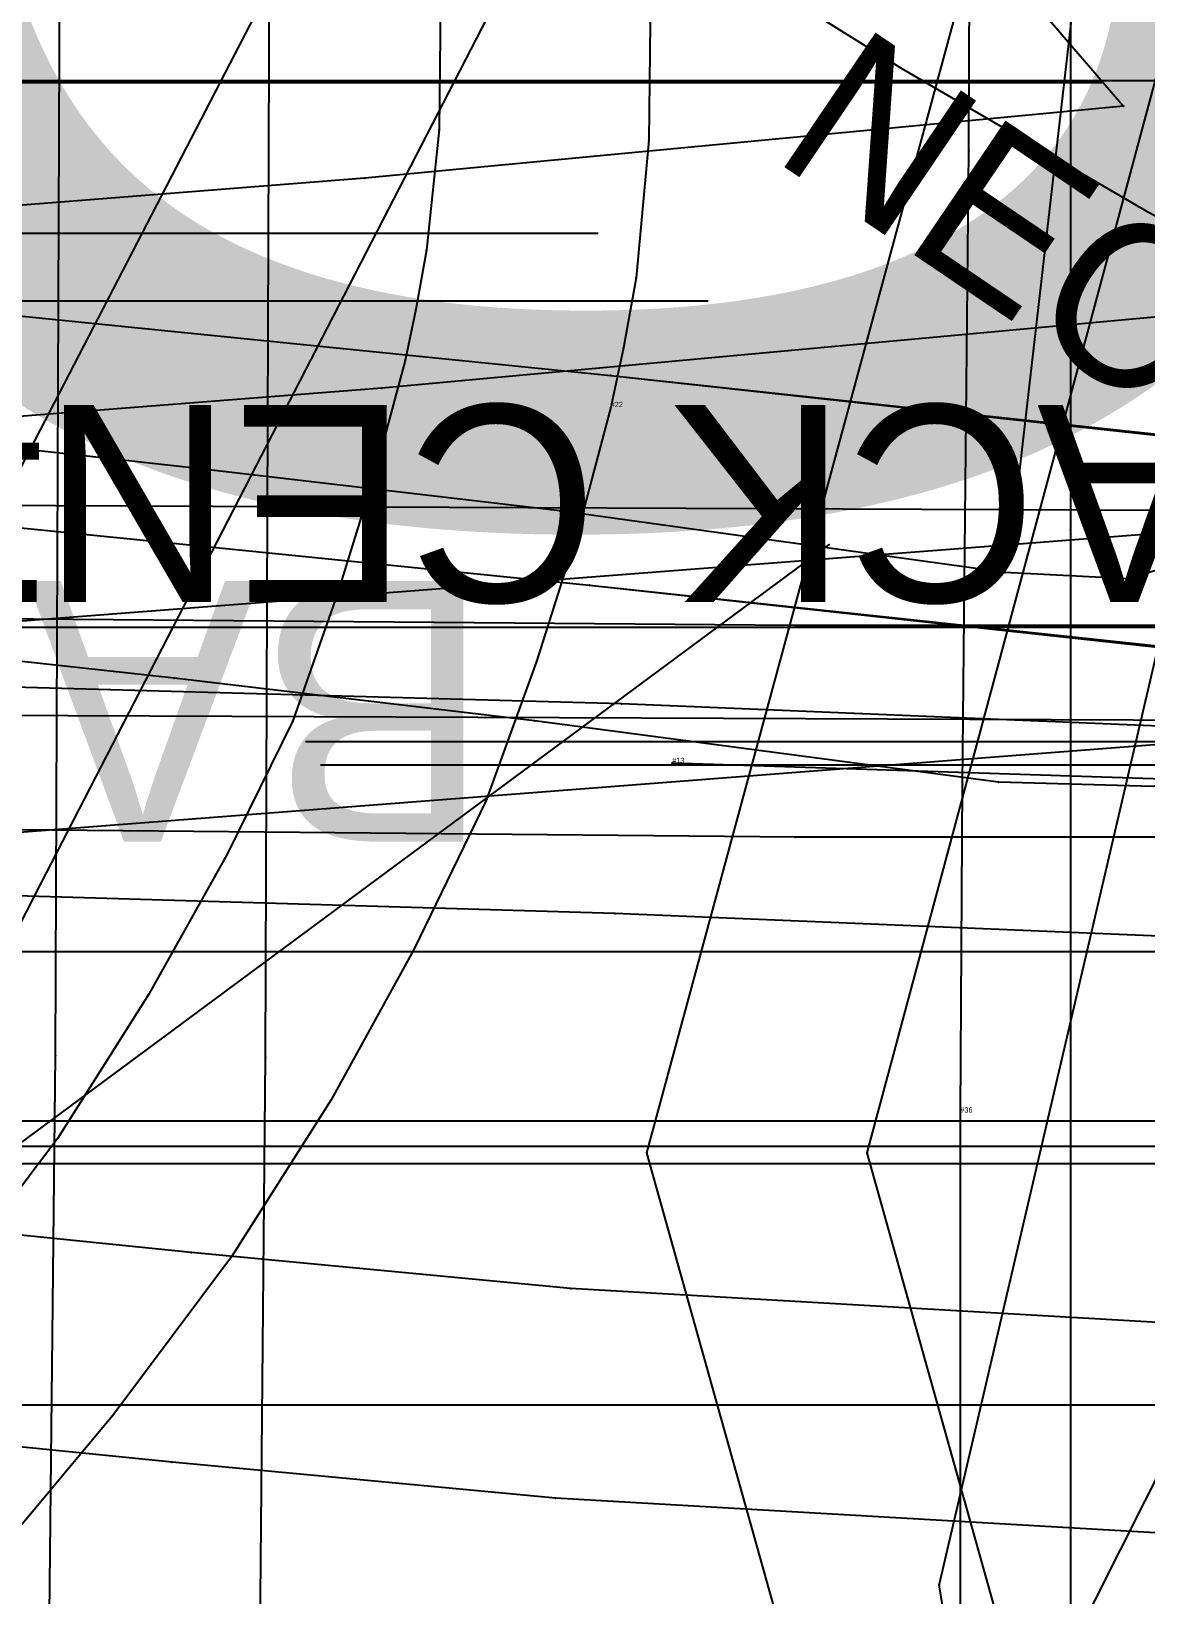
# Model space of a CAD drawing. Header units: metres. Extents: x -978 to 4188, y -881 to 1095.
# Drawn here: x 20.4 to 73, y 58.5 to 132.3 of the extents above; entities that cross this region are included whole.
import ezdxf

# ---------------------------------------------------------------- set-up
doc = ezdxf.new("R2010")
doc.units = ezdxf.units.M

# ---------------------------------------------------------------- blocks, each defined once
blk = doc.blocks.new('SHOULDER BK 1P')
at = {"layer": '1'}
blk.add_lwpolyline([(10.4, 160.25), (11.1, 224.75), (11.3, 276.15), (11.4, 296.95), (11.4, 374.85), (11.4, 374.85), (21.4, 375.55), (33.8, 376.35), (48.7, 377.65), (69.6, 379.45), (90.8, 381.35), (113.5, 384.05), (137.5, 386.85), (147.4, 355.25), (160.8, 314.85), (171.3, 282.55), (178.5, 260.25), (183.2, 245.15), (193.4, 209.65), (187.2, 207.65), (180.2, 205.05), (172.8, 201.95), (166.5, 198.95)], dxfattribs=at)
at = {"layer": '14'}
blk.add_lwpolyline([(21, 21.45), (20.4, 85.95), (20.4, 123.05), (20.4, 160.15), (21, 224.65), (21.2, 276.15), (21.4, 296.95), (21.4, 365.55)], dxfattribs=at)
at = {"layer": '3'}
for p in [(11.1, 224.75), (21, 224.65)]:
    blk.add_point(p, dxfattribs=at)
at = {"layer": '84'}
blk.add_lwpolyline([(10.4, 160.25), (11.1, 224.75), (11.3, 276.15), (11.4, 296.95), (11.4, 374.85), (11.4, 374.85), (21.4, 375.55), (33.8, 376.35), (48.7, 377.65), (69.6, 379.45), (90.8, 381.35), (113.5, 384.05), (137.5, 386.85), (147.4, 355.25), (160.8, 314.85), (171.3, 282.55), (178.5, 260.25), (183.2, 245.15), (193.4, 209.65), (187.2, 207.65), (180.2, 205.05), (172.8, 201.95), (166.5, 198.95)], dxfattribs=at)
at = {"layer": '87'}
blk.add_lwpolyline([(21, 21.45), (20.4, 85.95), (20.4, 123.05), (20.4, 160.15), (21, 224.65), (21.2, 276.15), (21.4, 296.95), (21.4, 365.55)], dxfattribs=at)
blk = doc.blocks.new('BACK 2P')
at = {"layer": '1'}
blk.add_lwpolyline([(264.6, 211.15), (267.7, 159.85), (271.5, 95.55), (273.6, 58.35), (274.1, 48.85), (254.3, 47.65), (241.3, 47.35), (215.9, 47.15), (163.6, 47.15), (78.4, 47.95), (-29.4, 49.15)], dxfattribs=at)
at = {"layer": '14'}
blk.add_lwpolyline([(254.7, 210.85), (257.8, 159.25), (261.6, 95.05), (263.7, 57.85), (253.9, 57.55), (241.2, 57.25), (215.9, 57.15), (163.6, 57.15), (78.4, 57.85), (-29.3, 59.05)], dxfattribs=at)
at = {"layer": '3'}
for p in [(163.6, 57.15), (163.6, 47.15)]:
    blk.add_point(p, dxfattribs=at)
at = {"layer": '84'}
blk.add_lwpolyline([(264.6, 211.15), (267.7, 159.85), (271.5, 95.55), (273.6, 58.35), (274.1, 48.85), (254.3, 47.65), (241.3, 47.35), (215.9, 47.15), (163.6, 47.15), (78.4, 47.95), (-29.4, 49.15)], dxfattribs=at)
at = {"layer": '87'}
blk.add_lwpolyline([(254.7, 210.85), (257.8, 159.25), (261.6, 95.05), (263.7, 57.85), (253.9, 57.55), (241.2, 57.25), (215.9, 57.15), (163.6, 57.15), (78.4, 57.85), (-29.3, 59.05)], dxfattribs=at)
at = {"layer": '15'}
blk.add_text('BACK CENTER', height=12.30909, rotation=180, dxfattribs=at).set_placement((149.3, 59.25))
blk = doc.blocks.new('BTTM BK 2P')
at = {"layer": '1'}
blk.add_lwpolyline([(220.6, 49.65), (210.6, 49.65), (165, 50.05), (68.3, 50.45), (-14.6, 50.25), (-55.9, 50.65), (-55.9, 60.65), (-55.9, 106.85), (-56.6, 169.35), (-58.3, 266.95), (-60.2, 333.45), (-61.7, 366.95), (-21.6, 366.95), (77.6, 366.85), (186.5, 366.55), (216.3, 366.35), (217.8, 305.55), (218.5, 276.75), (219.3, 241.95), (219.5, 237.25), (220.4, 169.25), (220.6, 106.45), (220.6, 59.35), (220.6, 49.65)], close=True, dxfattribs=at)
at = {"layer": '14'}
blk.add_lwpolyline([(210.6, 59.65), (165, 59.95), (68.3, 60.35), (-14.6, 60.15), (-15.9, 60.65), (-15.9, 107.05), (-16.7, 169.85), (-18.4, 267.75), (-20.3, 334.85), (-21.2, 356.95), (77.6, 356.95), (186.5, 356.65), (206.6, 356.55), (207.9, 305.35), (208.6, 276.55), (209.4, 241.95), (209.6, 236.95), (210.5, 169.15), (210.6, 106.45), (210.6, 59.65)], dxfattribs=at)
at = {"layer": '84'}
blk.add_lwpolyline([(220.6, 49.65), (210.6, 49.65), (165, 50.05), (68.3, 50.45), (-14.6, 50.25), (-55.9, 50.65), (-55.9, 60.65), (-55.9, 106.85), (-56.6, 169.35), (-58.3, 266.95), (-60.2, 333.45), (-61.7, 366.95), (-21.6, 366.95), (77.6, 366.85), (186.5, 366.55), (216.3, 366.35), (217.8, 305.55), (218.5, 276.75), (219.3, 241.95), (219.5, 237.25), (220.4, 169.25), (220.6, 106.45), (220.6, 59.35), (220.6, 49.65)], close=True, dxfattribs=at)
at = {"layer": '87'}
blk.add_lwpolyline([(210.6, 59.65), (165, 59.95), (68.3, 60.35), (-14.6, 60.15), (-15.9, 60.65), (-15.9, 107.05), (-16.7, 169.85), (-18.4, 267.75), (-20.3, 334.85), (-21.2, 356.95), (77.6, 356.95), (186.5, 356.65), (206.6, 356.55), (207.9, 305.35), (208.6, 276.55), (209.4, 241.95), (209.6, 236.95), (210.5, 169.15), (210.6, 106.45), (210.6, 59.65)], dxfattribs=at)
at = {"layer": '15'}
blk.add_text('BACK CENTER', height=9.29091, rotation=180, dxfattribs=at).set_placement((146.1, 65.05))
blk = doc.blocks.new('SHOULDER FRONT 2P')
at = {"layer": '1'}
blk.add_lwpolyline([(12.9, 76.95), (35.4, 120.85), (65.8, 179.55), (65.8, 179.55), (72.6, 174.55), (80.2, 169.45), (89.9, 163.45), (101.2, 156.85), (112.2, 150.95), (121.6, 146.45), (129.1, 142.95), (135.4, 139.55), (117.9, 108.15), (93.4, 59.25)], dxfattribs=at)
at = {"layer": '14'}
blk.add_lwpolyline([(69.2, 164.85), (74.9, 161.05), (84.8, 154.85), (96.3, 148.15), (107.7, 142.05), (117.3, 137.45), (121.8, 135.55), (109.3, 113.05), (84.5, 63.75), (67.5, 29.85), (62, 19.15), (57.4, 10.15), (48.2, -5.15), (44.4, -11.45), (26.5, -3.55), (5.6, 5.55), (-9.4, 11.55), (5.5, 40.45), (13.5, 56.25), (21.7, 72.45), (44.2, 116.35), (69.2, 164.85)], dxfattribs=at)
at = {"layer": '3'}
for p in [(84.8, 154.85), (96.3, 148.15), (44.2, 116.35)]:
    blk.add_point(p, dxfattribs=at)
at = {"layer": '5'}
blk.add_line((97.9, 123.05), (56.7, 123.05), dxfattribs=at)
at = {"layer": '7'}
blk.add_line((109, 121.95), (57.4, 121.95), dxfattribs=at)
at = {"layer": '84'}
blk.add_lwpolyline([(12.9, 76.95), (35.4, 120.85), (65.8, 179.55), (65.8, 179.55), (72.6, 174.55), (80.2, 169.45), (89.9, 163.45), (101.2, 156.85), (112.2, 150.95), (121.6, 146.45), (129.1, 142.95), (135.4, 139.55), (117.9, 108.15), (93.4, 59.25)], dxfattribs=at)
at = {"layer": '87'}
blk.add_lwpolyline([(69.2, 164.85), (74.9, 161.05), (84.8, 154.85), (96.3, 148.15), (107.7, 142.05), (117.3, 137.45), (121.8, 135.55), (109.3, 113.05), (84.5, 63.75), (67.5, 29.85), (62, 19.15), (57.4, 10.15), (48.2, -5.15), (44.4, -11.45), (26.5, -3.55), (5.6, 5.55), (-9.4, 11.55), (5.5, 40.45), (13.5, 56.25), (21.7, 72.45), (44.2, 116.35), (69.2, 164.85)], dxfattribs=at)
at = {"layer": '15'}
blk.add_text('NECK', height=7.6689, rotation=325.8955, dxfattribs=at).set_placement((78.6, 150.65))
blk = doc.blocks.new('LEFT FRONT 1P')
at = {"layer": '1'}
blk.add_lwpolyline([(291.1, 134.15), (282.2, 136.25), (275.6, 137.65), (269.6, 138.55), (264.8, 138.95), (254.8, 139.35), (247.5, 139.25), (240.7, 139.15), (235.1, 138.35), (223.4, 136.35), (212.8, 132.85), (202.7, 128.45), (193.9, 122.85), (186.2, 116.35), (180.5, 109.15), (176.6, 101.15), (173.8, 92.95), (171.8, 85.55), (171.2, 79.65), (171.7, 73.45), (172.9, 66.85), (175.1, 58.55), (13.2, 46.05)], dxfattribs=at)
at = {"layer": '14'}
blk.add_lwpolyline([(293.6, 143.75), (284.3, 145.95), (277.3, 147.35), (270.7, 148.35), (265.6, 148.75), (254.9, 149.25), (247.4, 149.15), (239.9, 148.95), (233.9, 148.15), (221, 145.95), (209.3, 142.05), (198.1, 137.15), (188, 130.85), (179.1, 123.25), (172.1, 114.45), (167.4, 104.95), (164.3, 95.85), (162, 87.35), (161.3, 79.75), (161.8, 72.25), (162.6, 67.55), (12.5, 55.95)], dxfattribs=at)
at = {"layer": '84'}
blk.add_lwpolyline([(291.1, 134.15), (282.2, 136.25), (275.6, 137.65), (269.6, 138.55), (264.8, 138.95), (254.8, 139.35), (247.5, 139.25), (240.7, 139.15), (235.1, 138.35), (223.4, 136.35), (212.8, 132.85), (202.7, 128.45), (193.9, 122.85), (186.2, 116.35), (180.5, 109.15), (176.6, 101.15), (173.8, 92.95), (171.8, 85.55), (171.2, 79.65), (171.7, 73.45), (172.9, 66.85), (175.1, 58.55), (13.2, 46.05)], dxfattribs=at)
at = {"layer": '87'}
blk.add_lwpolyline([(293.6, 143.75), (284.3, 145.95), (277.3, 147.35), (270.7, 148.35), (265.6, 148.75), (254.9, 149.25), (247.4, 149.15), (239.9, 148.95), (233.9, 148.15), (221, 145.95), (209.3, 142.05), (198.1, 137.15), (188, 130.85), (179.1, 123.25), (172.1, 114.45), (167.4, 104.95), (164.3, 95.85), (162, 87.35), (161.3, 79.75), (161.8, 72.25), (162.6, 67.55), (12.5, 55.95)], dxfattribs=at)
blk = doc.blocks.new('UP HIGH POCKET FLAP 2P')
at = {"layer": '1'}
blk.add_lwpolyline([(108, 149.25), (108, 3.85), (44.8, 3.85), (24.7, 75.55), (45.1, 150.75), (76.4, 150.05), (108, 149.25)], close=True, dxfattribs=at)
at = {"layer": '14'}
blk.add_lwpolyline([(98, 139.65), (98, 13.85), (52.4, 13.85), (35.1, 75.55), (52.6, 140.65), (76.2, 140.15), (98, 139.65)], dxfattribs=at)
at = {"layer": '2'}
for p in [(24.7, 75.55), (35.1, 75.55)]:
    blk.add_point(p, dxfattribs=at)
at = {"layer": '84'}
blk.add_lwpolyline([(108, 149.25), (108, 3.85), (44.8, 3.85), (24.7, 75.55), (45.1, 150.75), (76.4, 150.05), (108, 149.25)], close=True, dxfattribs=at)
at = {"layer": '87'}
blk.add_lwpolyline([(98, 139.65), (98, 13.85), (52.4, 13.85), (35.1, 75.55), (52.6, 140.65), (76.2, 140.15), (98, 139.65)], dxfattribs=at)
blk = doc.blocks.new('VELLUTO UNDER HIGH POCKET FLAP 2P')
at = {"layer": '1'}
blk.add_lwpolyline([(108, 149.25), (108, 3.85), (44.8, 3.85), (24.7, 75.55), (45.1, 150.75), (76.4, 150.05), (108, 149.25)], close=True, dxfattribs=at)
at = {"layer": '14'}
blk.add_lwpolyline([(98, 139.65), (98, 13.85), (52.4, 13.85), (35.1, 75.55), (52.6, 140.65), (76.2, 140.15), (98, 139.65)], dxfattribs=at)
at = {"layer": '2'}
for p in [(24.7, 75.55), (35.1, 75.55)]:
    blk.add_point(p, dxfattribs=at)
at = {"layer": '84'}
blk.add_lwpolyline([(108, 149.25), (108, 3.85), (44.8, 3.85), (24.7, 75.55), (45.1, 150.75), (76.4, 150.05), (108, 149.25)], close=True, dxfattribs=at)
at = {"layer": '87'}
blk.add_lwpolyline([(98, 139.65), (98, 13.85), (52.4, 13.85), (35.1, 75.55), (52.6, 140.65), (76.2, 140.15), (98, 139.65)], dxfattribs=at)
blk = doc.blocks.new('HIGH POCKET 2P')
at = {"layer": '5'}
blk.add_line((111.1, 123.05), (43.4, 123.05), dxfattribs=at)
at = {"layer": '7'}
blk.add_line((91.3, 122.95), (32.6, 122.95), dxfattribs=at)
blk = doc.blocks.new('LINING HIGH POCKET 2P')
at = {"layer": '5'}
blk.add_line((69, 123.05), (9.400001, 123.05), dxfattribs=at)
at = {"layer": '7'}
blk.add_line((91.3, 122.95), (32.6, 122.95), dxfattribs=at)
blk = doc.blocks.new('UP POCKET FLAP 2P')
at = {"layer": '1'}
blk.add_lwpolyline([(121.9, 164.45), (122, -17.45), (47.2, -17.05), (31.6, 76.45), (52.7, 166.85), (88.7, 165.65), (121.9, 164.45)], close=True, dxfattribs=at)
at = {"layer": '2'}
blk.add_point((31.6, 76.45), dxfattribs=at)
at = {"layer": '84'}
blk.add_lwpolyline([(121.9, 164.45), (122, -17.45), (47.2, -17.05), (31.6, 76.45), (52.7, 166.85), (88.7, 165.65), (121.9, 164.45)], close=True, dxfattribs=at)
blk = doc.blocks.new('VELLUTO UNDER POCKET FLAP 2P')
at = {"layer": '1'}
blk.add_lwpolyline([(121.9, 164.45), (122, -17.45), (47.2, -17.05), (31.6, 76.45), (52.7, 166.85), (88.7, 165.65), (121.9, 164.45)], close=True, dxfattribs=at)
at = {"layer": '2'}
blk.add_point((31.6, 76.45), dxfattribs=at)
at = {"layer": '84'}
blk.add_lwpolyline([(121.9, 164.45), (122, -17.45), (47.2, -17.05), (31.6, 76.45), (52.7, 166.85), (88.7, 165.65), (121.9, 164.45)], close=True, dxfattribs=at)
blk = doc.blocks.new('POCKET 2P')
at = {"layer": '1'}
blk.add_lwpolyline([(-41.9, 91.65), (-41.9, 118.85), (-41.6, 128.85), (-40.5, 135.25), (-38.5, 140.25), (-36.5, 145.95), (-34.2, 149.05), (-29.3, 155.75), (-18.7, 161.25), (-15.6, 163.05), (-11.6, 165.05), (-6, 166.95), (2, 167.85), (9.3, 167.55), (15.4, 166.95), (21.1, 166.35), (89.6, 159.45), (153.4, 152.45), (185.6, 156.05), (185.6, 156.05), (185.6, -35.05)], dxfattribs=at)
at = {"layer": '14'}
blk.add_lwpolyline([(-31.9, 91.65), (-31.9, 118.75), (-31.7, 127.95), (-31, 132.55), (-29.2, 136.75), (-27.8, 141.35), (-26.2, 143.15), (-23, 148.35), (-14.3, 152.45), (-10.9, 154.25), (-7.8, 155.85), (-3.8, 157.25), (2.4, 157.95), (8.7, 157.65), (14.5, 157.05), (20.1, 156.45), (88.6, 149.55), (153.6, 142.45)], dxfattribs=at)
at = {"layer": '2'}
for p in [(89.6, 159.45), (89.6, 159.45), (88.6, 149.55)]:
    blk.add_point(p, dxfattribs=at)
at = {"layer": '4'}
blk.add_point((89.6, 159.45, 2.5), dxfattribs=at)
at = {"layer": '5'}
blk.add_line((125.1, 123.05), (29.4, 123.05), dxfattribs=at)
at = {"layer": '7'}
blk.add_line((129.6, 124.25), (32.4, 124.25), dxfattribs=at)
at = {"layer": '84'}
blk.add_lwpolyline([(-41.9, 91.65), (-41.9, 118.85), (-41.6, 128.85), (-40.5, 135.25), (-38.5, 140.25), (-36.5, 145.95), (-34.2, 149.05), (-29.3, 155.75), (-18.7, 161.25), (-15.6, 163.05), (-11.6, 165.05), (-6, 166.95), (2, 167.85), (9.3, 167.55), (15.4, 166.95), (21.1, 166.35), (89.6, 159.45), (153.4, 152.45), (185.6, 156.05), (185.6, 156.05), (185.6, -35.05)], dxfattribs=at)
at = {"layer": '87'}
blk.add_lwpolyline([(-31.9, 91.65), (-31.9, 118.75), (-31.7, 127.95), (-31, 132.55), (-29.2, 136.75), (-27.8, 141.35), (-26.2, 143.15), (-23, 148.35), (-14.3, 152.45), (-10.9, 154.25), (-7.8, 155.85), (-3.8, 157.25), (2.4, 157.95), (8.7, 157.65), (14.5, 157.05), (20.1, 156.45), (88.6, 149.55), (153.6, 142.45)], dxfattribs=at)
blk = doc.blocks.new('LINING POCKET 2P')
at = {"layer": '1'}
blk.add_lwpolyline([(-41.9, 91.65), (-41.9, 118.85), (-41.6, 128.85), (-40.5, 135.25), (-38.5, 140.25), (-36.5, 145.95), (-34.2, 149.05), (-29.3, 155.75), (-18.7, 161.25), (-15.6, 163.05), (-11.6, 165.05), (-6, 166.95), (2, 167.85), (9.3, 167.55), (15.4, 166.95), (21.1, 166.35), (89.6, 159.45), (143.5, 153.65), (143.5, -32.05)], dxfattribs=at)
at = {"layer": '14'}
blk.add_lwpolyline([(-31.9, 91.65), (-31.9, 118.75), (-31.7, 127.95), (-31, 132.55), (-29.2, 136.75), (-27.8, 141.35), (-26.2, 143.15), (-23, 148.35), (-14.3, 152.45), (-10.9, 154.25), (-7.8, 155.85), (-3.8, 157.25), (2.4, 157.95), (8.7, 157.65), (14.5, 157.05), (20.1, 156.45), (88.6, 149.55), (133.5, 144.75), (133.5, -22.85)], dxfattribs=at)
at = {"layer": '2'}
for p in [(89.6, 159.45), (89.6, 159.45), (88.6, 149.55)]:
    blk.add_point(p, dxfattribs=at)
at = {"layer": '4'}
blk.add_point((89.6, 159.45, 2.5), dxfattribs=at)
at = {"layer": '5'}
blk.add_line((80.8, 123.05), (-1, 123.05), dxfattribs=at)
at = {"layer": '7'}
blk.add_line((80.8, 124.25), (-1, 124.25), dxfattribs=at)
at = {"layer": '84'}
blk.add_lwpolyline([(-41.9, 91.65), (-41.9, 118.85), (-41.6, 128.85), (-40.5, 135.25), (-38.5, 140.25), (-36.5, 145.95), (-34.2, 149.05), (-29.3, 155.75), (-18.7, 161.25), (-15.6, 163.05), (-11.6, 165.05), (-6, 166.95), (2, 167.85), (9.3, 167.55), (15.4, 166.95), (21.1, 166.35), (89.6, 159.45), (143.5, 153.65), (143.5, -32.05)], dxfattribs=at)
at = {"layer": '87'}
blk.add_lwpolyline([(-31.9, 91.65), (-31.9, 118.75), (-31.7, 127.95), (-31, 132.55), (-29.2, 136.75), (-27.8, 141.35), (-26.2, 143.15), (-23, 148.35), (-14.3, 152.45), (-10.9, 154.25), (-7.8, 155.85), (-3.8, 157.25), (2.4, 157.95), (8.7, 157.65), (14.5, 157.05), (20.1, 156.45), (88.6, 149.55), (133.5, 144.75), (133.5, -22.85)], dxfattribs=at)
blk = doc.blocks.new('UP SLEEVE 2P')
at = {"layer": '1'}
blk.add_lwpolyline([(283.4, 270.05), (307.8, 268.85), (307.8, 268.85), (306.8, 258.55), (311.3, 249.25), (317.8, 234.85), (323.7, 219.15), (327.4, 207.05), (329.8, 196.65), (331.6, 185.35), (332.5, 173.65), (332.4, 163.95), (331.8, 157.45), (331.2, 154.15), (330.6, 151.35), (329.1, 145.65), (327.1, 139.35), (324.7, 132.75), (321.3, 125.75), (317.4, 118.65), (312.7, 111.25), (307.1, 103.75), (300.9, 96.35)], dxfattribs=at)
at = {"layer": '14'}
blk.add_lwpolyline([(302.2, 245.05), (308.6, 231.05), (314.3, 215.95), (317.8, 204.45), (320, 194.75), (321.7, 184.25), (322.6, 173.35), (322.5, 164.45), (321.9, 158.75), (321.4, 155.95), (320.9, 153.55), (319.5, 148.35), (317.7, 142.55), (315.6, 136.55), (312.5, 130.25), (308.8, 123.65), (304.5, 116.85), (299.3, 109.95)], dxfattribs=at)
at = {"layer": '2'}
for p in [(320.9, 153.55), (330.6, 151.35), (330.6, 151.35)]:
    blk.add_point(p, dxfattribs=at)
at = {"layer": '3'}
for p in [(322.5, 164.45), (332.4, 163.95), (321.9, 158.75), (331.8, 157.45), (321.4, 155.95), (331.2, 154.15), (319.5, 148.35), (329.1, 145.65), (317.7, 142.55), (327.1, 139.35), (315.6, 136.55), (324.7, 132.75), (312.5, 130.25), (321.3, 125.75), (308.8, 123.65), (317.4, 118.65), (304.5, 116.85), (312.7, 111.25), (307.1, 103.75)]:
    blk.add_point(p, dxfattribs=at)
at = {"layer": '4'}
blk.add_point((330.6, 151.35, 2.5), dxfattribs=at)
at = {"layer": '84'}
blk.add_lwpolyline([(283.4, 270.05), (307.8, 268.85), (307.8, 268.85), (306.8, 258.55), (311.3, 249.25), (317.8, 234.85), (323.7, 219.15), (327.4, 207.05), (329.8, 196.65), (331.6, 185.35), (332.5, 173.65), (332.4, 163.95), (331.8, 157.45), (331.2, 154.15), (330.6, 151.35), (329.1, 145.65), (327.1, 139.35), (324.7, 132.75), (321.3, 125.75), (317.4, 118.65), (312.7, 111.25), (307.1, 103.75), (300.9, 96.35)], dxfattribs=at)
at = {"layer": '87'}
blk.add_lwpolyline([(302.2, 245.05), (308.6, 231.05), (314.3, 215.95), (317.8, 204.45), (320, 194.75), (321.7, 184.25), (322.6, 173.35), (322.5, 164.45), (321.9, 158.75), (321.4, 155.95), (320.9, 153.55), (319.5, 148.35), (317.7, 142.55), (315.6, 136.55), (312.5, 130.25), (308.8, 123.65), (304.5, 116.85), (299.3, 109.95)], dxfattribs=at)
at = {"layer": '2'}
blk.add_text('#22', height=0.25, dxfattribs=at).set_placement((330.6, 151.35))
blk = doc.blocks.new('UNDER SLEEVE 2P')
at = {"layer": '1'}
blk.add_lwpolyline([(117.5, 200.95), (123.6, 193.55), (130.1, 186.95), (137.7, 179.95), (149.1, 168.85), (161.7, 156.45), (173.2, 144.85), (183.3, 134.35), (193.8, 123.25), (205.2, 110.85), (216.2, 98.35), (224.9, 88.25), (230.7, 81.45), (234.6, 77.15), (231.1, 69.15), (185.4, 64.95), (143.3, 61.65), (110.8, 59.85), (47.2, 55.35), (-12.2, 52.15)], dxfattribs=at)
at = {"layer": '14'}
blk.add_lwpolyline([(103.6, 203.45), (109.6, 194.95), (116.2, 186.85), (123.2, 179.75), (131.2, 172.55), (142.1, 161.75), (154.6, 149.35), (166, 137.85), (176.1, 127.45), (186.5, 116.55), (197.8, 104.25), (208.7, 91.85), (217.3, 81.85), (220.4, 78.25), (184.6, 74.85), (142.7, 71.55), (110.5, 69.75), (46.6, 65.25), (-12.6, 62.05)], dxfattribs=at)
at = {"layer": '2'}
blk.add_point((220.4, 78.25), dxfattribs=at)
at = {"layer": '3'}
for p in [(184.6, 74.85), (185.4, 64.95)]:
    blk.add_point(p, dxfattribs=at)
at = {"layer": '84'}
blk.add_lwpolyline([(117.5, 200.95), (123.6, 193.55), (130.1, 186.95), (137.7, 179.95), (149.1, 168.85), (161.7, 156.45), (173.2, 144.85), (183.3, 134.35), (193.8, 123.25), (205.2, 110.85), (216.2, 98.35), (224.9, 88.25), (230.7, 81.45), (234.6, 77.15), (231.1, 69.15), (185.4, 64.95), (143.3, 61.65), (110.8, 59.85), (47.2, 55.35), (-12.2, 52.15)], dxfattribs=at)
at = {"layer": '87'}
blk.add_lwpolyline([(103.6, 203.45), (109.6, 194.95), (116.2, 186.85), (123.2, 179.75), (131.2, 172.55), (142.1, 161.75), (154.6, 149.35), (166, 137.85), (176.1, 127.45), (186.5, 116.55), (197.8, 104.25), (208.7, 91.85), (217.3, 81.85), (220.4, 78.25), (184.6, 74.85), (142.7, 71.55), (110.5, 69.75), (46.6, 65.25), (-12.6, 62.05)], dxfattribs=at)
blk = doc.blocks.new('UNDR SLV 2P')
at = {"layer": '1'}
blk.add_lwpolyline([(218, 50.45), (186.3, 51.25), (168, 51.75), (148.6, 52.75), (125.9, 53.75), (90, 55.25), (59.6, 56.15), (58.8, 35.45), (-42.1, 38.25), (-40.9, 68.55), (-35.7, 168.25), (-1.6, 175.25), (26.5, 180.75), (49.1, 184.85), (139.1, 201.75), (184.5, 209.95), (195.7, 156.55), (218, 50.45)], close=True, dxfattribs=at)
at = {"layer": '14'}
blk.add_lwpolyline([(50.1, 66.25), (49.3, 45.65), (-31.8, 47.85), (-31, 68.55), (-26.2, 160.05), (0.4, 165.45), (28.3, 170.95), (50.9, 175.05), (140.8, 191.95), (176.7, 198.45), (186, 154.55), (205.7, 60.75), (186.5, 61.15), (168, 61.65), (149, 62.65), (126.3, 63.65), (90.3, 65.15), (50.1, 66.25)], dxfattribs=at)
at = {"layer": '3'}
for p in [(90.3, 65.15), (90, 55.25)]:
    blk.add_point(p, dxfattribs=at)
at = {"layer": '84'}
blk.add_lwpolyline([(218, 50.45), (186.3, 51.25), (168, 51.75), (148.6, 52.75), (125.9, 53.75), (90, 55.25), (59.6, 56.15), (58.8, 35.45), (-42.1, 38.25), (-40.9, 68.55), (-35.7, 168.25), (-1.6, 175.25), (26.5, 180.75), (49.1, 184.85), (139.1, 201.75), (184.5, 209.95), (195.7, 156.55), (218, 50.45)], close=True, dxfattribs=at)
at = {"layer": '87'}
blk.add_lwpolyline([(50.1, 66.25), (49.3, 45.65), (-31.8, 47.85), (-31, 68.55), (-26.2, 160.05), (0.4, 165.45), (28.3, 170.95), (50.9, 175.05), (140.8, 191.95), (176.7, 198.45), (186, 154.55), (205.7, 60.75), (186.5, 61.15), (168, 61.65), (149, 62.65), (126.3, 63.65), (90.3, 65.15), (50.1, 66.25)], dxfattribs=at)
at = {"layer": '15'}
blk.add_text('SUPPORT VENT', height=7.28381, rotation=359.3445, dxfattribs=at).set_placement((-12.8, 71.05))
blk = doc.blocks.new('PATCH SLEEVE 2P')
at = {"layer": '1'}
blk.add_lwpolyline([(181.1, 65.35), (177.9, 63.65), (174, 61.95), (170, 60.55), (165.4, 59.35), (159, 58.55), (150.2, 57.65), (139.4, 56.75), (128.1, 55.25), (118.3, 53.35), (105.9, 51.15), (102.4, 50.45), (94.9, 48.35), (87.6, 48.55), (65.7, 51.45), (48.7, 53.45), (36.9, 54.75)], dxfattribs=at)
at = {"layer": '14'}
blk.add_lwpolyline([(182.1, 78.85), (179.9, 77.05), (177.5, 75.05), (175.9, 73.85), (173.6, 72.65), (170.4, 71.25), (167.1, 70.05), (163.5, 69.15), (157.9, 68.45), (149.3, 67.55), (138.3, 66.65), (126.5, 65.15), (116.5, 63.15), (104.1, 60.95), (100.4, 60.15), (93.7, 58.15), (87.9, 58.45), (66.9, 61.35), (49.8, 63.35), (38.2, 64.65)], dxfattribs=at)
at = {"layer": '2'}
for p in [(88.1, 59.05), (87.9, 58.45), (93.7, 58.15), (87.6, 48.55), (87.6, 48.55)]:
    blk.add_point(p, dxfattribs=at)
at = {"layer": '3'}
for p in [(49.8, 63.35), (66.9, 61.35), (48.7, 53.45), (65.7, 51.45)]:
    blk.add_point(p, dxfattribs=at)
at = {"layer": '4'}
blk.add_point((87.6, 48.55, 2.5), dxfattribs=at)
at = {"layer": '8'}
blk.add_lwpolyline([(101.1, 56.65), (92.8, 99.85), (88.1, 59.05)], dxfattribs=at)
at = {"layer": '84'}
blk.add_lwpolyline([(181.1, 65.35), (177.9, 63.65), (174, 61.95), (170, 60.55), (165.4, 59.35), (159, 58.55), (150.2, 57.65), (139.4, 56.75), (128.1, 55.25), (118.3, 53.35), (105.9, 51.15), (102.4, 50.45), (94.9, 48.35), (87.6, 48.55), (65.7, 51.45), (48.7, 53.45), (36.9, 54.75)], dxfattribs=at)
at = {"layer": '85'}
blk.add_lwpolyline([(101.1, 56.65), (92.8, 99.85), (88.1, 59.05)], dxfattribs=at)
at = {"layer": '87'}
blk.add_lwpolyline([(182.1, 78.85), (179.9, 77.05), (177.5, 75.05), (175.9, 73.85), (173.6, 72.65), (170.4, 71.25), (167.1, 70.05), (163.5, 69.15), (157.9, 68.45), (149.3, 67.55), (138.3, 66.65), (126.5, 65.15), (116.5, 63.15), (104.1, 60.95), (100.4, 60.15), (93.7, 58.15), (87.9, 58.45), (66.9, 61.35), (49.8, 63.35), (38.2, 64.65)], dxfattribs=at)
blk = doc.blocks.new('OUTSIDE COLLAR 1P')
at = {"layer": '1'}
blk.add_lwpolyline([(32.1, 12.05), (32.1, 56.15), (32.1, 93.25), (32.1, 123.05), (32.1, 152.85), (32.1, 189.95), (32.1, 234.05), (32.2, 249.55), (32.5, 279.45), (32.7, 330.45), (33.2, 398.85), (123.1, 398.25), (122.6, 341.75), (122.4, 280.15), (122.1, 207.85), (122.1, 123.05), (122.1, 38.25), (122.4, -34.05)], dxfattribs=at)
at = {"layer": '2'}
blk.add_point((32.1, 234.05), dxfattribs=at)
blk.add_point((32.1, 234.05), dxfattribs=at)
at = {"layer": '3'}
for p in [(32.5, 279.45), (32.2, 249.55)]:
    blk.add_point(p, dxfattribs=at)
at = {"layer": '4'}
blk.add_point((32.1, 234.05, 2.5), dxfattribs=at)
at = {"layer": '84'}
blk.add_lwpolyline([(32.1, 12.05), (32.1, 56.15), (32.1, 93.25), (32.1, 123.05), (32.1, 152.85), (32.1, 189.95), (32.1, 234.05), (32.2, 249.55), (32.5, 279.45), (32.7, 330.45), (33.2, 398.85), (123.1, 398.25), (122.6, 341.75), (122.4, 280.15), (122.1, 207.85), (122.1, 123.05), (122.1, 38.25), (122.4, -34.05)], dxfattribs=at)
at = {"layer": '2'}
blk.add_text('#36', height=0.25, dxfattribs=at).set_placement((32.1, 234.05))
blk = doc.blocks.new('VELLUTO INSIDE COLLAR 1P')
at = {"layer": '1'}
blk.add_lwpolyline([(32.1, 12.05), (32.1, 56.15), (32.1, 93.25), (32.1, 123.05), (32.1, 152.85), (32.1, 189.95), (32.1, 234.05), (32.2, 249.55), (32.5, 279.45), (32.7, 330.45), (33.2, 398.85), (123.1, 398.25), (122.6, 341.75), (122.4, 280.15), (122.1, 207.85), (122.1, 123.05), (122.1, 38.25), (122.4, -34.05)], dxfattribs=at)
at = {"layer": '2'}
blk.add_point((32.1, 234.05), dxfattribs=at)
blk.add_point((32.1, 234.05), dxfattribs=at)
at = {"layer": '3'}
for p in [(32.5, 279.45), (32.2, 249.55)]:
    blk.add_point(p, dxfattribs=at)
at = {"layer": '4'}
blk.add_point((32.1, 234.05, 2.5), dxfattribs=at)
at = {"layer": '84'}
blk.add_lwpolyline([(32.1, 12.05), (32.1, 56.15), (32.1, 93.25), (32.1, 123.05), (32.1, 152.85), (32.1, 189.95), (32.1, 234.05), (32.2, 249.55), (32.5, 279.45), (32.7, 330.45), (33.2, 398.85), (123.1, 398.25), (122.6, 341.75), (122.4, 280.15), (122.1, 207.85), (122.1, 123.05), (122.1, 38.25), (122.4, -34.05)], dxfattribs=at)
at = {"layer": '2'}
blk.add_text('#36', height=0.25, dxfattribs=at).set_placement((32.1, 234.05))
blk = doc.blocks.new('LNN PKT INSIDE 2P')
at = {"layer": '1'}
blk.add_lwpolyline([(222.5, -0.25), (57.2, -0.25), (-153.1, -0.25), (-153.1, 22.05), (-153.1, 158.15), (-152.9, 179.35), (57.2, 179.05), (222.5, 179.05), (222.5, 109.05), (222.5, -0.25)], close=True, dxfattribs=at)
at = {"layer": '2'}
blk.add_point((222.5, 109.05), dxfattribs=at)
blk.add_point((222.5, 109.05), dxfattribs=at)
at = {"layer": '4'}
blk.add_point((222.5, 109.05, 2.5), dxfattribs=at)
at = {"layer": '5'}
blk.add_line((200.2, 123.05), (-45.6, 123.05), dxfattribs=at)
at = {"layer": '7'}
blk.add_line((205.4, 119.85), (-64.9, 119.85), dxfattribs=at)
at = {"layer": '84'}
blk.add_lwpolyline([(222.5, -0.25), (57.2, -0.25), (-153.1, -0.25), (-153.1, 22.05), (-153.1, 158.15), (-152.9, 179.35), (57.2, 179.05), (222.5, 179.05), (222.5, 109.05), (222.5, -0.25)], close=True, dxfattribs=at)
blk = doc.blocks.new('DETACHABLE REV NYLON BK 1P')
at = {"layer": '2'}
blk.add_point((307, 291.25), dxfattribs=at)
at = {"layer": '8'}
blk.add_lwpolyline([(-117.5, -22.95), (307, 291.25)], dxfattribs=at)
at = {"layer": '85'}
blk.add_lwpolyline([(-117.5, -22.95), (307, 291.25)], dxfattribs=at)
blk = doc.blocks.new('LINING PKT X DETACHABLE8P')
at = {"layer": '5'}
blk.add_line((126, 123.05), (28.5, 123.05), dxfattribs=at)
at = {"layer": '7'}
blk.add_line((126, 123.05), (28.5, 123.05), dxfattribs=at)
blk = doc.blocks.new('FIG TEST CM 20  X CM 20')
at = {"layer": '1'}
blk.add_lwpolyline([(174.9, 144.45), (174.9, -55.55), (-25.1, -55.55), (-25.1, 144.45), (174.9, 144.45)], close=True, dxfattribs=at)
at = {"layer": '14'}
blk.add_lwpolyline([(164.9, 134.45), (164.9, -45.55), (-15.1, -45.55), (-15.1, 134.45), (164.9, 134.45)], dxfattribs=at)
at = {"layer": '5'}
blk.add_line((146.1, 123.05), (8.5, 123.05), dxfattribs=at)
at = {"layer": '7'}
blk.add_line((146.1, 123.05), (8.5, 123.05), dxfattribs=at)
at = {"layer": '84'}
blk.add_lwpolyline([(174.9, 144.45), (174.9, -55.55), (-25.1, -55.55), (-25.1, 144.45), (174.9, 144.45)], close=True, dxfattribs=at)
at = {"layer": '87'}
blk.add_lwpolyline([(164.9, 134.45), (164.9, -45.55), (-15.1, -45.55), (-15.1, 134.45), (164.9, 134.45)], dxfattribs=at)
blk = doc.blocks.new('RIGHT BTTM FRONT 1P')
at = {"layer": '1'}
blk.add_lwpolyline([(230.5, 227.05), (221.8, 153.15), (219.7, 132.15), (215.9, 91.65), (213.4, 57.55), (212.2, 29.35), (187.5, 30.05), (145.1, 31.45), (105.1, 33.75), (87, 35.45), (72.1, 36.95)], dxfattribs=at)
at = {"layer": '14'}
blk.add_lwpolyline([(220.6, 228.15), (211.9, 154.15), (209.8, 133.05), (206, 92.45), (203.5, 58.15), (202.8, 39.55), (187.7, 39.95), (145.5, 41.35), (105.8, 43.65), (87.9, 45.35), (73.2, 46.85)], dxfattribs=at)
at = {"layer": '2'}
blk.add_point((110.6, 68.45), dxfattribs=at)
at = {"layer": '3'}
for p in [(87.9, 45.35), (105.8, 43.65), (87, 35.45), (105.1, 33.75)]:
    blk.add_point(p, dxfattribs=at)
at = {"layer": '8'}
blk.add_lwpolyline([(204, 65.25), (181.7, 65.95), (150.2, 67.15), (110.6, 68.45)], dxfattribs=at)
at = {"layer": '84'}
blk.add_lwpolyline([(230.5, 227.05), (221.8, 153.15), (219.7, 132.15), (215.9, 91.65), (213.4, 57.55), (212.2, 29.35), (187.5, 30.05), (145.1, 31.45), (105.1, 33.75), (87, 35.45), (72.1, 36.95)], dxfattribs=at)
at = {"layer": '85'}
blk.add_lwpolyline([(204, 65.25), (181.7, 65.95), (150.2, 67.15), (110.6, 68.45)], dxfattribs=at)
at = {"layer": '87'}
blk.add_lwpolyline([(220.6, 228.15), (211.9, 154.15), (209.8, 133.05), (206, 92.45), (203.5, 58.15), (202.8, 39.55), (187.7, 39.95), (145.5, 41.35), (105.8, 43.65), (87.9, 45.35), (73.2, 46.85)], dxfattribs=at)
at = {"layer": '2'}
blk.add_text('#13', height=0.25, dxfattribs=at).set_placement((110.6, 68.45))

msp = doc.modelspace()

# ---------------------------------------------------------------- block references
at = {"layer": '1'}
for name, p in [('LEFT FRONT 1P', (-59.8, 43.35)), ('RIGHT BTTM FRONT 1P', (-60, 29.35)), ('BTTM BK 2P', (-61.7, 49.65)), ('BACK 2P', (-107.2, 47.15)), ('UNDER SLEEVE 2P', (-148.5, 50.55)), ('UP SLEEVE 2P', (-282.9, -36.75)), ('PATCH SLEEVE 2P', (-21.6, 48.35)), ('DETACHABLE REV NYLON BK 1P', (-249, -183.15)), ('SHOULDER BK 1P', (10.4, -140.75)), ('OUTSIDE COLLAR 1P', (32.1, -152.75)), ('VELLUTO INSIDE COLLAR 1P', (32.1, -152.75)), ('UNDR SLV 2P', (-42.1, 35.45)), ('HIGH POCKET 2P', (-20.4, 6.95)), ('LINING HIGH POCKET 2P', (-20.4, 6.95)), ('LNN PKT INSIDE 2P', (-153.1, -0.25)), ('LINING PKT X DETACHABLE8P', (-52.4, -18.85)), ('SHOULDER FRONT 2P', (-23.4, -24.25)), ('UP HIGH POCKET FLAP 2P', (24.7, 3.85)), ('VELLUTO UNDER HIGH POCKET FLAP 2P', (24.7, 3.85)), ('UP POCKET FLAP 2P', (31.6, -17.45)), ('VELLUTO UNDER POCKET FLAP 2P', (31.6, -17.45)), ('POCKET 2P', (-41.9, -43.35)), ('LINING POCKET 2P', (-41.9, -43.35)), ('FIG TEST CM 20  X CM 20', (-25.1, -55.55))]:
    msp.add_blockref(name, p, dxfattribs=at)

# ---------------------------------------------------------------- texts
msp.add_text('Style Name: CLEREMONT_15-06-26-P53', height=100, dxfattribs=at).set_placement((1, 110))

doc.saveas('drawing.dxf')
